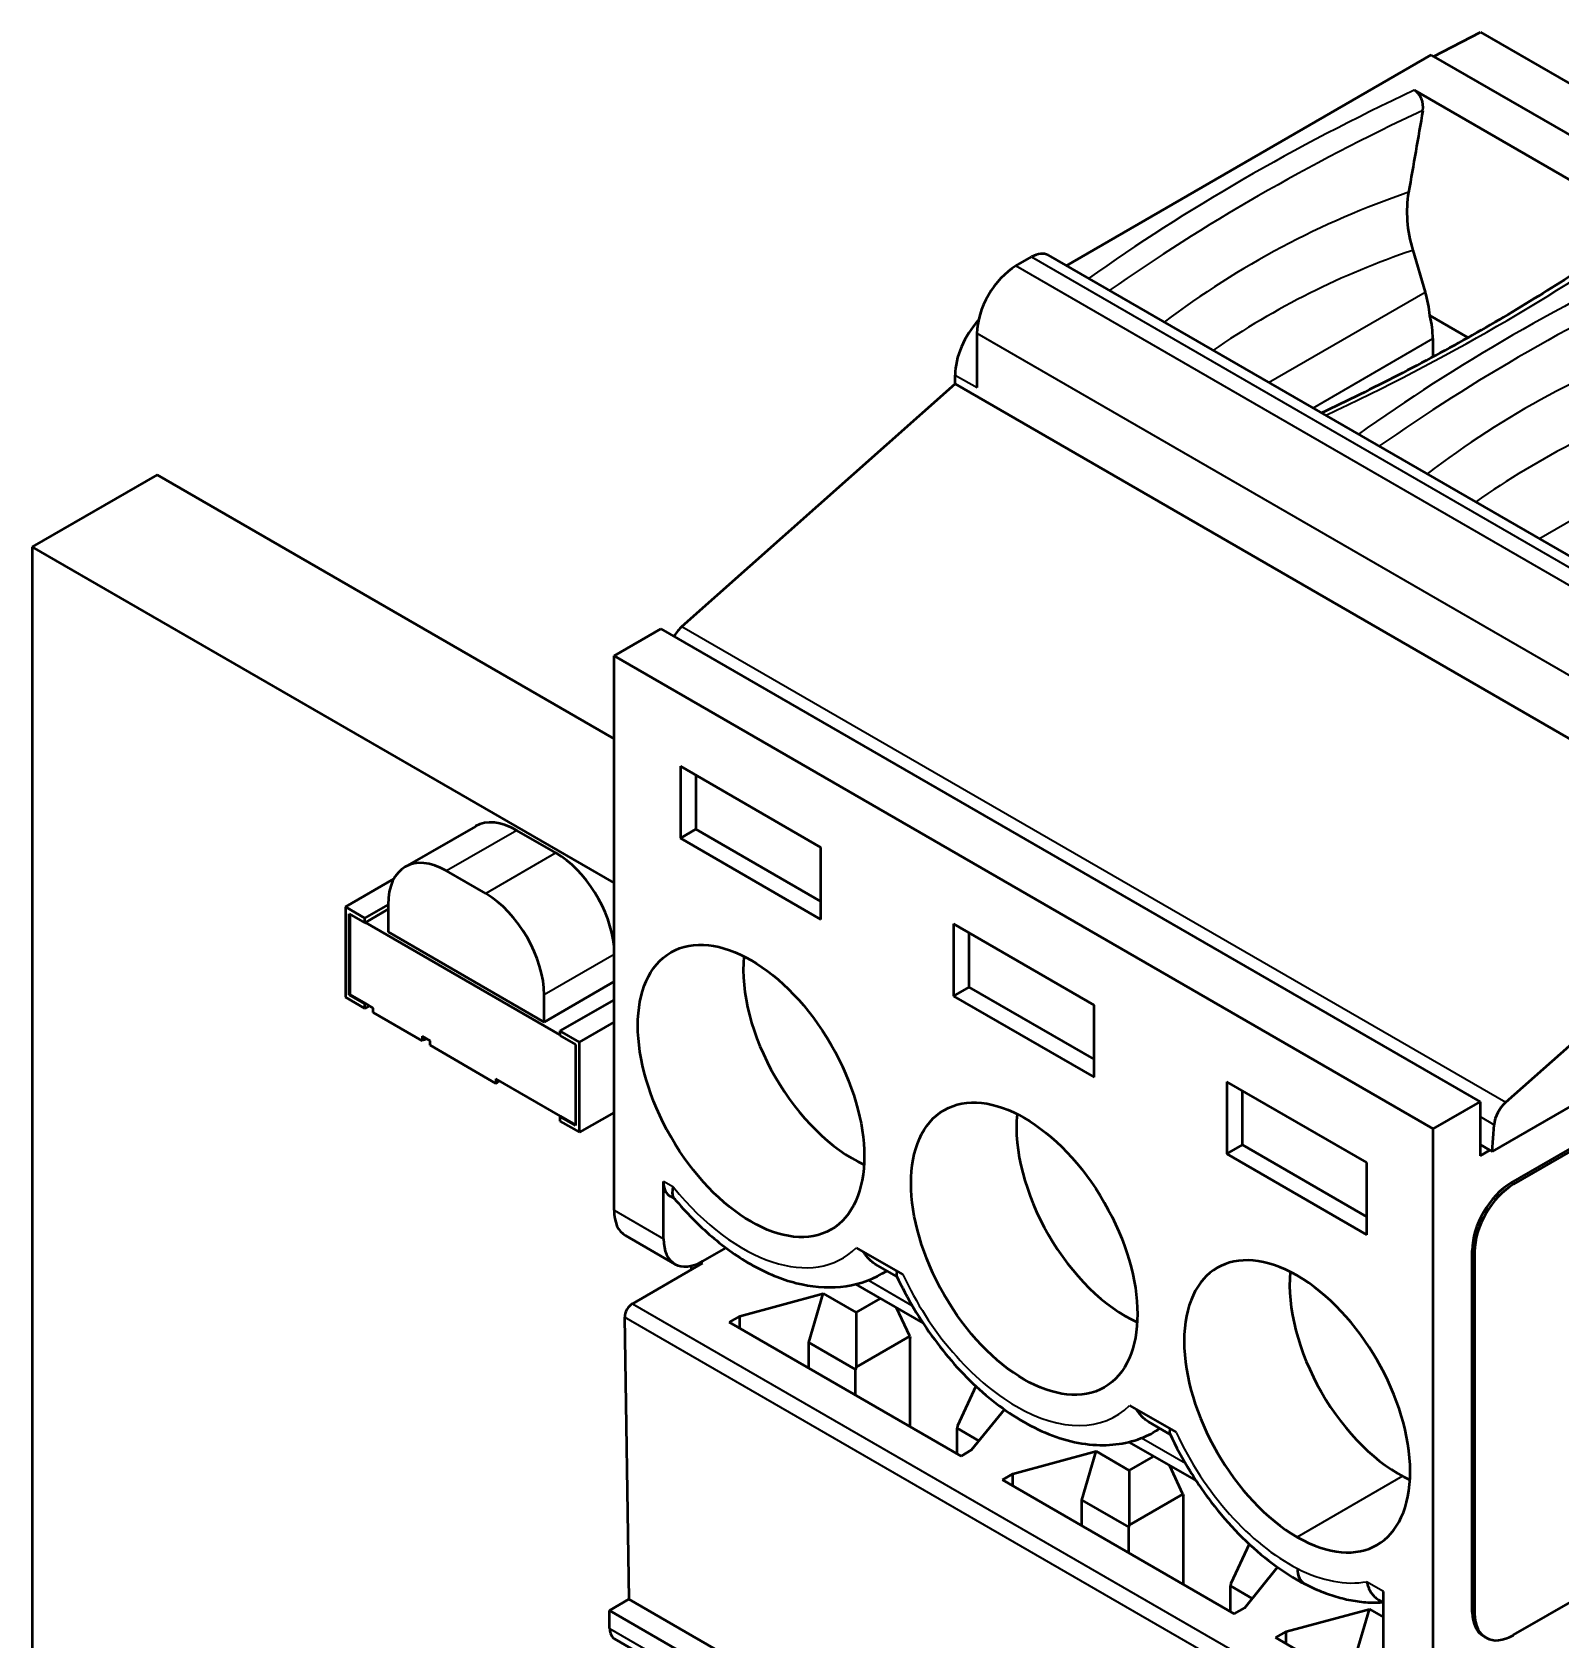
# Model space of a CAD drawing. Header units: millimetres. Extents: x 3137 to 5094, y 789 to 1822.
# Drawn here: x 4102.91 to 4116.76, y 1648.43 to 1662.99 of the extents above; entities that cross this region are included whole.
import ezdxf

# ---------------------------------------------------------------- set-up
doc = ezdxf.new("R2010")
doc.units = ezdxf.units.MM
doc.header["$LTSCALE"] = 1.8
doc.layers.add('외형선(ISO)', color=7, linetype='Continuous', lineweight=50)
doc.layers.add('좁은 외형선(ISO)', color=7, linetype='Continuous', lineweight=35)

msp = doc.modelspace()

# ---------------------------------------------------------------- linework, layer by layer
at = {"layer": '외형선(ISO)'}
for p, q in [((4115.608, 1662.774), (4116.033, 1662.994)), ((4116.033, 1662.994), (4123.454, 1658.709)), ((4112.281, 1660.878), (4115.587, 1662.787)), ((4115.587, 1662.787), (4115.608, 1662.774)), ((4115.608, 1662.774), (4123.029, 1658.49)), ((4115.434, 1662.467), (4117.583, 1661.226)), ((4111.825, 1660.876), (4111.967, 1660.958)), ((4112.117, 1660.973), (4119.206, 1656.88)), ((4115.42, 1661.018), (4115.533, 1660.64)), ((4115.92, 1660.227), (4115.574, 1660.426)), ((4111.472, 1659.774), (4111.472, 1660.264)), ((4115.601, 1660.218), (4115.601, 1660.052)), ((4111.274, 1659.807), (4111.274, 1659.888)), ((4108.798, 1657.611), (4111.274, 1659.807)), ((4118.737, 1655.497), (4111.274, 1659.807)), ((4104.044, 1658.984), (4102.912, 1658.331)), ((4104.044, 1658.984), (4108.184, 1656.594)), ((4108.184, 1655.288), (4102.912, 1658.331)), ((4102.912, 1658.331), (4102.912, 1645.467)), ((4108.184, 1657.345), (4108.608, 1657.59)), ((4108.608, 1657.59), (4116.029, 1653.306)), ((4108.184, 1652.324), (4108.184, 1657.345)), ((4108.184, 1657.345), (4115.605, 1653.061)), ((4108.785, 1656.345), (4108.785, 1655.692)), ((4110.058, 1655.61), (4108.785, 1656.345)), ((4108.926, 1656.263), (4108.926, 1655.774)), ((4106.928, 1655.8), (4106.292, 1655.433)), ((4107.657, 1655.559), (4107.303, 1655.763)), ((4108.785, 1655.692), (4108.926, 1655.774)), ((4108.785, 1655.692), (4110.058, 1654.957)), ((4110.058, 1655.12), (4108.926, 1655.774)), ((4110.058, 1654.957), (4110.058, 1655.61)), ((4107.021, 1655.192), (4106.667, 1655.396)), ((4116.262, 1653.302), (4118.737, 1655.497)), ((4106.188, 1655.324), (4105.75, 1655.07)), ((4105.926, 1654.968), (4106.137, 1655.09)), ((4106.137, 1655.09), (4106.137, 1654.845)), ((4120.147, 1655.169), (4116.14, 1652.855)), ((4105.75, 1655.07), (4105.75, 1654.254)), ((4105.926, 1654.968), (4105.75, 1655.07)), ((4105.785, 1655.009), (4105.926, 1654.927)), ((4105.785, 1654.274), (4105.785, 1655.009)), ((4105.79, 1655.006), (4105.79, 1654.277)), ((4105.926, 1654.927), (4105.926, 1654.968)), ((4105.932, 1654.93), (4106.137, 1655.049)), ((4105.926, 1654.927), (4105.932, 1654.93)), ((4107.694, 1653.913), (4105.932, 1654.93)), ((4106.137, 1654.845), (4107.551, 1654.028)), ((4111.26, 1654.916), (4111.26, 1654.263)), ((4112.532, 1654.181), (4111.26, 1654.916)), ((4111.401, 1654.345), (4111.401, 1654.835)), ((4116.312, 1652.571), (4119.994, 1654.697)), ((4119.915, 1654.627), (4116.333, 1652.559)), ((4108.184, 1654.394), (4107.551, 1654.028)), ((4105.75, 1654.254), (4105.926, 1654.152)), ((4105.79, 1654.277), (4105.785, 1654.274)), ((4105.926, 1654.193), (4105.785, 1654.274)), ((4105.79, 1654.277), (4105.932, 1654.196)), ((4107.551, 1654.028), (4107.551, 1654.273)), ((4108.184, 1654.23), (4107.694, 1653.948)), ((4111.26, 1654.263), (4111.401, 1654.345)), ((4111.26, 1654.263), (4112.532, 1653.528)), ((4112.532, 1653.691), (4111.401, 1654.345)), ((4105.932, 1654.196), (4105.926, 1654.193)), ((4105.926, 1654.152), (4105.926, 1654.193)), ((4105.967, 1654.175), (4105.926, 1654.152)), ((4106.002, 1654.155), (4105.932, 1654.196)), ((4106.002, 1654.114), (4106.002, 1654.155)), ((4106.002, 1654.114), (4106.446, 1653.858)), ((4112.532, 1653.528), (4112.532, 1654.181)), ((4107.694, 1653.948), (4107.694, 1653.907)), ((4107.871, 1653.846), (4107.694, 1653.948)), ((4107.871, 1653.846), (4108.184, 1654.026)), ((4106.517, 1653.858), (4106.446, 1653.899)), ((4106.446, 1653.899), (4106.446, 1653.858)), ((4106.517, 1653.817), (4106.517, 1653.858)), ((4106.517, 1653.817), (4107.114, 1653.472)), ((4107.694, 1653.907), (4107.835, 1653.825)), ((4107.835, 1653.825), (4107.835, 1653.09)), ((4107.871, 1653.029), (4107.871, 1653.846)), ((4107.699, 1653.175), (4107.114, 1653.513)), ((4107.114, 1653.513), (4107.114, 1653.472)), ((4113.735, 1653.487), (4113.735, 1652.834)), ((4115.004, 1652.755), (4113.735, 1653.487)), ((4113.876, 1652.916), (4113.876, 1653.406)), ((4108.184, 1653.21), (4107.871, 1653.029)), ((4115.605, 1653.061), (4116.029, 1653.306)), ((4116.029, 1653.306), (4116.029, 1652.816)), ((4107.694, 1653.172), (4107.699, 1653.175)), ((4107.694, 1653.172), (4107.694, 1653.131)), ((4107.835, 1653.09), (4107.694, 1653.172)), ((4107.694, 1653.131), (4107.871, 1653.029)), ((4107.699, 1653.175), (4107.835, 1653.097)), ((4115.605, 1648.039), (4115.605, 1653.061)), ((4116.14, 1652.855), (4116.157, 1653.098)), ((4113.735, 1652.834), (4113.876, 1652.916)), ((4113.876, 1652.916), (4115.004, 1652.265)), ((4116.029, 1652.919), (4116.118, 1652.867)), ((4113.735, 1652.834), (4115.004, 1652.101)), ((4115.004, 1652.101), (4115.004, 1652.755)), ((4116.029, 1652.816), (4116.118, 1652.867)), ((4116.118, 1652.867), (4116.14, 1652.855)), ((4108.632, 1652.065), (4108.632, 1652.585)), ((4108.694, 1652.447), (4108.737, 1652.423)), ((4108.736, 1651.836), (4108.287, 1652.095)), ((4109.197, 1651.983), (4108.986, 1651.861)), ((4110.378, 1651.984), (4110.8, 1651.74)), ((4115.958, 1648.682), (4115.958, 1651.958)), ((4115.98, 1651.946), (4115.98, 1648.67)), ((4108.986, 1651.844), (4108.35, 1651.477)), ((4108.887, 1651.787), (4108.887, 1651.82)), ((4108.986, 1651.844), (4108.971, 1651.853)), ((4110.747, 1651.722), (4110.55, 1651.836)), ((4110.614, 1651.75), (4110.657, 1651.774)), ((4110.372, 1651.653), (4110.984, 1651.3)), ((4109.322, 1651.364), (4110.077, 1651.569)), ((4109.948, 1651.126), (4110.077, 1651.569)), ((4110.077, 1651.569), (4110.376, 1651.396)), ((4110.376, 1651.396), (4110.597, 1651.523)), ((4108.28, 1651.354), (4108.318, 1648.8)), ((4109.322, 1651.364), (4109.228, 1651.31)), ((4111.328, 1650.097), (4109.228, 1651.31)), ((4109.322, 1651.255), (4109.322, 1651.364)), ((4110.376, 1651.396), (4110.376, 1650.901)), ((4110.863, 1651.182), (4110.744, 1651.438)), ((4110.376, 1650.901), (4110.863, 1651.182)), ((4110.863, 1651.182), (4110.867, 1651.166)), ((4110.867, 1650.363), (4110.867, 1651.166)), ((4109.948, 1650.894), (4109.948, 1651.126)), ((4109.948, 1651.126), (4110.372, 1650.881)), ((4110.376, 1650.901), (4110.372, 1650.881)), ((4110.372, 1650.649), (4110.372, 1650.881)), ((4111.462, 1650.729), (4111.296, 1650.37)), ((4111.422, 1650.152), (4111.72, 1650.518)), ((4112.853, 1650.555), (4113.275, 1650.312)), ((4111.296, 1650.37), (4111.292, 1650.35)), ((4111.292, 1650.118), (4111.292, 1650.35)), ((4111.49, 1650.235), (4111.292, 1650.35)), ((4113.222, 1650.293), (4113.025, 1650.407)), ((4113.089, 1650.321), (4113.132, 1650.345)), ((4111.328, 1650.097), (4111.422, 1650.152)), ((4111.797, 1649.936), (4112.552, 1650.14)), ((4112.423, 1649.697), (4112.552, 1650.14)), ((4112.552, 1650.14), (4112.851, 1649.967)), ((4112.847, 1650.224), (4113.459, 1649.871)), ((4112.851, 1649.967), (4113.072, 1650.094)), ((4113.338, 1649.753), (4113.219, 1650.009)), ((4111.797, 1649.936), (4111.702, 1649.881)), ((4113.803, 1648.668), (4111.702, 1649.881)), ((4111.797, 1649.826), (4111.797, 1649.936)), ((4112.851, 1649.967), (4112.851, 1649.472)), ((4112.423, 1649.697), (4112.847, 1649.452)), ((4112.423, 1649.465), (4112.423, 1649.697)), ((4112.851, 1649.472), (4113.338, 1649.753)), ((4113.338, 1649.753), (4113.342, 1649.738)), ((4113.342, 1648.934), (4113.342, 1649.738)), ((4112.851, 1649.472), (4112.847, 1649.452)), ((4112.847, 1649.22), (4112.847, 1649.452)), ((4113.937, 1649.3), (4113.771, 1648.941)), ((4113.897, 1648.723), (4114.195, 1649.09)), ((4113.771, 1648.941), (4113.767, 1648.921)), ((4113.767, 1648.689), (4113.767, 1648.921)), ((4113.965, 1648.806), (4113.767, 1648.921)), ((4115.154, 1648.3), (4115.154, 1648.871)), ((4116.333, 1648.476), (4116.955, 1648.835)), ((4108.142, 1648.698), (4108.318, 1648.8)), ((4108.144, 1648.534), (4108.142, 1648.698)), ((4108.142, 1648.698), (4116.28, 1644)), ((4108.318, 1648.8), (4116.457, 1644.102)), ((4113.803, 1648.668), (4113.897, 1648.723)), ((4114.272, 1648.507), (4115.027, 1648.711)), ((4114.898, 1648.268), (4115.027, 1648.711)), ((4115.027, 1648.711), (4115.154, 1648.638)), ((4115.108, 1648.796), (4115.154, 1648.77)), ((4115.958, 1648.682), (4115.98, 1648.67)), ((4116.317, 1643.747), (4108.187, 1648.441)), ((4114.272, 1648.507), (4114.177, 1648.452)), ((4116.277, 1647.239), (4114.177, 1648.452)), ((4114.272, 1648.397), (4114.272, 1648.507)), ((4116.083, 1648.451), (4116.062, 1648.464))]:
    msp.add_line(p, q, dxfattribs=at)
for centre, major_axis, ratio, start_param, end_param in [((4115.412, 1662.343), (-0.043, 0.134), 0.690585, 4.06364, 5.634101), ((4128.128, 1644.948), (13.174, 90.158), 0.166903, 1.40174, 1.410117), ((4116.018, 1661.164), (0.295, -0.85), 0.683283, 4.030629, 4.648215), ((4111.967, 1660.713), (0.15, 0.26), 0.57735, 0, 0.785398), ((4111.825, 1660.468), (-0.25, -0.433), 0.57735, 3.926991, 5.497787), ((4115.038, 1660.505), (-0.231, 0.723), 0.675873, 4.393491, 4.683584), ((4111.627, 1660.092), (0.25, 0.433), 0.57735, 1.198175, 2.356194), ((4115.071, 1660.524), (0.375, -0.65), 0.57735, 0.785398, 1.10617), ((4108.835, 1657.475), (-0.1, -0.173), 0.57735, 4.18879, 4.778097), ((4107.303, 1655.151), (-0.375, 0.65), 0.57735, 5.497787, 6.283185), ((4106.667, 1654.784), (-0.375, 0.65), 0.57735, 5.497787, 7.068583), ((4107.657, 1654.947), (-0.375, 0.65), 0.57735, 4.042525, 5.497787), ((4107.021, 1654.579), (-0.375, 0.65), 0.57735, 3.926991, 5.497787), ((4110.344, 1653.934), (0.7, -1.212), 0.57735, 3.821315, 5.603), ((4106.78, 1653.624), (-0.525, 0), 0.57735, 5.30614, 5.402404), ((4106.78, 1653.624), (-0.425, 0), 0.57735, 2.474115, 2.593716), ((4112.819, 1652.505), (0.7, -1.212), 0.57735, 3.821315, 5.603), ((4116.298, 1653.165), (-0.1, -0.173), 0.57735, 4.18879, 5.410521), ((4108.844, 1652.707), (-0.15, -0.26), 0.57735, 5.497787, 6.283185), ((4116.312, 1652.163), (-0.25, -0.433), 0.57735, 3.926991, 5.497787), ((4116.333, 1652.15), (-0.25, -0.433), 0.57735, 3.926991, 5.497787), ((4108.537, 1652.528), (-0.25, -0.433), 0.57735, 5.497787, 6.283185), ((4108.986, 1652.269), (-0.25, -0.433), 0.57735, 5.497787, 7.068583), ((4114.374, 1650.546), (-0.725, 1.256), 0.57735, 5.499511, 8.637656), ((4115.294, 1651.076), (0.7, -1.212), 0.57735, 3.821315, 5.599385), ((4114.371, 1650.548), (0.725, -1.256), 0.57735, 5.499511, 8.637656), ((4108.351, 1651.395), (-0.0487, -0.0874), 0.587337, 3.917954, 5.488751), ((4114.587, 1649.201), (-0.15, -0.26), 0.577133, 5.496593, 6.346639), ((4116.312, 1648.897), (-0.25, -0.433), 0.57735, 5.523799, 6.283185), ((4108.286, 1648.615), (-0.097, -0.175), 0.587337, 5.488751, 6.274149), ((4116.333, 1648.884), (-0.25, -0.433), 0.57735, 5.523799, 7.068583)]:
    msp.add_ellipse(centre, major_axis=major_axis, ratio=ratio, start_param=start_param, end_param=end_param, dxfattribs=at)
for centre in [(4109.425, 1653.404), (4111.9, 1651.975)]:
    msp.add_ellipse(centre, major_axis=(-0.725, 1.256), ratio=0.57735, dxfattribs=at)
for points, knots in [([(4117.503, 1661.227), (4117.31, 1661.09), (4117.112, 1660.955), (4116.705, 1660.692), (4116.496, 1660.563), (4116.069, 1660.31), (4115.85, 1660.186), (4115.403, 1659.945), (4115.174, 1659.827), (4114.825, 1659.656), (4114.708, 1659.6), (4114.59, 1659.544)], [3.0380597, 3.0380597, 3.0380597, 3.0380597, 3.0839743, 3.0839743, 3.1298889, 3.1298889, 3.1758036, 3.1758036, 3.2217182, 3.2217182, 3.2445003, 3.2445003, 3.2445003, 3.2445003]), ([(4108.73, 1652.43), (4108.729, 1652.432), (4108.727, 1652.434), (4108.726, 1652.436), (4108.724, 1652.44), (4108.722, 1652.444), (4108.72, 1652.448), (4108.718, 1652.452), (4108.717, 1652.457), (4108.716, 1652.462), (4108.715, 1652.467), (4108.715, 1652.472), (4108.714, 1652.477), (4108.714, 1652.483), (4108.714, 1652.488), (4108.715, 1652.494), (4108.715, 1652.5), (4108.716, 1652.507), (4108.717, 1652.513), (4108.718, 1652.52), (4108.72, 1652.526), (4108.721, 1652.533)], [0.282554, 0.282554, 0.282554, 0.282554, 0.2993637, 0.2993637, 0.2993637, 0.3291936, 0.3291936, 0.3291936, 0.3590076, 0.3590076, 0.3590076, 0.3889136, 0.3889136, 0.3889136, 0.4189471, 0.4189471, 0.4189471, 0.4489733, 0.4489733, 0.4489733, 0.4788553, 0.4788553, 0.4788553, 0.4788553]), ([(4108.73, 1652.43), (4108.836, 1652.304), (4108.949, 1652.188), (4109.188, 1651.983), (4109.313, 1651.895), (4109.569, 1651.752), (4109.701, 1651.698), (4109.968, 1651.63), (4110.104, 1651.617), (4110.369, 1651.643), (4110.499, 1651.683), (4110.614, 1651.75)], [1.076929, 1.076929, 1.076929, 1.076929, 1.332782, 1.332782, 1.588635, 1.588635, 1.844488, 1.844488, 2.100341, 2.100341, 2.356194, 2.356194, 2.356194, 2.356194]), ([(4110.55, 1651.836), (4110.55, 1651.836), (4110.55, 1651.836), (4110.55, 1651.836), (4110.543, 1651.84), (4110.537, 1651.844), (4110.531, 1651.848), (4110.525, 1651.852), (4110.519, 1651.857), (4110.513, 1651.862), (4110.508, 1651.867), (4110.502, 1651.872), (4110.497, 1651.878), (4110.486, 1651.888), (4110.475, 1651.9), (4110.466, 1651.913), (4110.461, 1651.92), (4110.456, 1651.926), (4110.452, 1651.933), (4110.449, 1651.938), (4110.447, 1651.942), (4110.444, 1651.946)], [0.2407241, 0.2407241, 0.2407241, 0.2407241, 0.2407597, 0.2407597, 0.2407597, 0.2675408, 0.2675408, 0.2675408, 0.2942374, 0.2942374, 0.2942374, 0.3208869, 0.3208869, 0.3208869, 0.3741831, 0.3741831, 0.3741831, 0.400827, 0.400827, 0.400827, 0.4169882, 0.4169882, 0.4169882, 0.4169882]), ([(4110.748, 1651.771), (4110.747, 1651.769), (4110.746, 1651.766), (4110.745, 1651.764), (4110.744, 1651.76), (4110.743, 1651.757), (4110.742, 1651.754), (4110.741, 1651.747), (4110.741, 1651.741), (4110.742, 1651.736), (4110.742, 1651.733), (4110.743, 1651.731), (4110.744, 1651.729), (4110.744, 1651.729), (4110.744, 1651.729), (4110.744, 1651.729)], [0.0105272, 0.0105272, 0.0105272, 0.0105272, 0.0266884, 0.0266884, 0.0266884, 0.0533323, 0.0533323, 0.0533323, 0.1066284, 0.1066284, 0.1066284, 0.133278, 0.133278, 0.133278, 0.1339087, 0.1339087, 0.1339087, 0.1339087]), ([(4110.744, 1651.729), (4110.838, 1651.527), (4110.954, 1651.333), (4111.217, 1650.976), (4111.364, 1650.813), (4111.681, 1650.536), (4111.85, 1650.421), (4112.198, 1650.256), (4112.377, 1650.206), (4112.712, 1650.19), (4112.868, 1650.216), (4113.036, 1650.292), (4113.063, 1650.306), (4113.089, 1650.321)], [0.637054, 0.637054, 0.637054, 0.637054, 0.977006, 0.977006, 1.317214, 1.317214, 1.660915, 1.660915, 2.001281, 2.001281, 2.298494, 2.298494, 2.356194, 2.356194, 2.356194, 2.356194]), ([(4113.025, 1650.407), (4113.025, 1650.407), (4113.025, 1650.407), (4113.025, 1650.407), (4113.018, 1650.411), (4113.012, 1650.415), (4113.006, 1650.419), (4113, 1650.424), (4112.994, 1650.428), (4112.988, 1650.433), (4112.983, 1650.438), (4112.977, 1650.443), (4112.971, 1650.449), (4112.961, 1650.46), (4112.95, 1650.472), (4112.941, 1650.484), (4112.936, 1650.491), (4112.931, 1650.498), (4112.927, 1650.504), (4112.924, 1650.509), (4112.922, 1650.513), (4112.919, 1650.517)], [0.2407241, 0.2407241, 0.2407241, 0.2407241, 0.2407597, 0.2407597, 0.2407597, 0.2675408, 0.2675408, 0.2675408, 0.2942374, 0.2942374, 0.2942374, 0.3208869, 0.3208869, 0.3208869, 0.3741831, 0.3741831, 0.3741831, 0.400827, 0.400827, 0.400827, 0.4169882, 0.4169882, 0.4169882, 0.4169882]), ([(4113.222, 1650.342), (4113.222, 1650.34), (4113.221, 1650.337), (4113.22, 1650.335), (4113.219, 1650.332), (4113.218, 1650.328), (4113.217, 1650.325), (4113.216, 1650.318), (4113.216, 1650.312), (4113.217, 1650.307), (4113.217, 1650.304), (4113.218, 1650.302), (4113.219, 1650.3), (4113.219, 1650.3), (4113.219, 1650.3), (4113.219, 1650.3)], [0.0105272, 0.0105272, 0.0105272, 0.0105272, 0.0266884, 0.0266884, 0.0266884, 0.0533323, 0.0533323, 0.0533323, 0.1066284, 0.1066284, 0.1066284, 0.133278, 0.133278, 0.133278, 0.1339087, 0.1339087, 0.1339087, 0.1339087]), ([(4113.219, 1650.3), (4113.274, 1650.183), (4113.335, 1650.069), (4113.471, 1649.848), (4113.545, 1649.742), (4113.703, 1649.541), (4113.787, 1649.447), (4113.963, 1649.273), (4114.055, 1649.194), (4114.244, 1649.052), (4114.341, 1648.99), (4114.441, 1648.939)], [0.6370543, 0.6370543, 0.6370543, 0.6370543, 0.8340178, 0.8340178, 1.0309813, 1.0309813, 1.2279449, 1.2279449, 1.4249084, 1.4249084, 1.6218719, 1.6218719, 1.6218719, 1.6218719]), ([(4114.374, 1649.079), (4114.375, 1649.048), (4114.381, 1649.016), (4114.401, 1648.972), (4114.418, 1648.952), (4114.438, 1648.94), (4114.439, 1648.94), (4114.441, 1648.939)], [0.13343006, 0.13343006, 0.13343006, 0.13343006, 0.14454754, 0.14454754, 0.1556678, 0.1556678, 0.15649624, 0.15649624, 0.15649624, 0.15649624]), ([(4114.441, 1648.939), (4114.49, 1648.913), (4114.54, 1648.89), (4114.641, 1648.85), (4114.692, 1648.833), (4114.794, 1648.804), (4114.845, 1648.792), (4114.948, 1648.776), (4114.999, 1648.771), (4115.084, 1648.769), (4115.117, 1648.769), (4115.151, 1648.772)], [1.6243458, 1.6243458, 1.6243458, 1.6243458, 1.7222782, 1.7222782, 1.8202105, 1.8202105, 1.9181428, 1.9181428, 2.0160752, 2.0160752, 2.0797706, 2.0797706, 2.0797706, 2.0797706]), ([(4115.002, 1648.959), (4115.004, 1648.95), (4115.006, 1648.941), (4115.009, 1648.933), (4115.011, 1648.924), (4115.014, 1648.916), (4115.018, 1648.908), (4115.021, 1648.899), (4115.025, 1648.891), (4115.028, 1648.884), (4115.032, 1648.876), (4115.037, 1648.869), (4115.041, 1648.862), (4115.045, 1648.855), (4115.05, 1648.849), (4115.055, 1648.843), (4115.06, 1648.836), (4115.065, 1648.831), (4115.07, 1648.825), (4115.076, 1648.82), (4115.081, 1648.815), (4115.087, 1648.81), (4115.093, 1648.806), (4115.099, 1648.801), (4115.105, 1648.798), (4115.106, 1648.797), (4115.107, 1648.797), (4115.108, 1648.796)], [0, 0, 0, 0, 0.0300192, 0.0300192, 0.0300192, 0.0601847, 0.0601847, 0.0601847, 0.0903616, 0.0903616, 0.0903616, 0.1204176, 0.1204176, 0.1204176, 0.1503652, 0.1503652, 0.1503652, 0.1803345, 0.1803345, 0.1803345, 0.210278, 0.210278, 0.210278, 0.240248, 0.240248, 0.240248, 0.2437564, 0.2437564, 0.2437564, 0.2437564])]:
    msp.add_open_spline(points, degree=3, knots=knots, dxfattribs=at)
at = {"layer": '좁은 외형선(ISO)'}
for p, q in [((4111.967, 1660.958), (4119.056, 1656.865)), ((4118.914, 1656.783), (4111.825, 1660.876)), ((4114.113, 1659.82), (4115.533, 1660.64)), ((4118.561, 1656.171), (4111.472, 1660.264)), ((4114.513, 1659.589), (4115.601, 1660.218)), ((4111.274, 1659.888), (4111.472, 1659.774)), ((4116.563, 1658.406), (4118.013, 1659.243)), ((4108.798, 1657.611), (4116.262, 1653.302)), ((4107.303, 1655.763), (4106.667, 1655.396)), ((4107.657, 1655.559), (4107.021, 1655.192)), ((4108.184, 1654.639), (4107.551, 1654.273)), ((4116.029, 1653.172), (4116.157, 1653.098)), ((4108.721, 1652.533), (4108.632, 1652.585)), ((4116.333, 1652.559), (4116.312, 1652.571)), ((4108.184, 1652.324), (4108.632, 1652.065)), ((4115.98, 1651.946), (4115.958, 1651.958)), ((4110.886, 1651.458), (4110.486, 1651.689)), ((4108.35, 1651.477), (4116.567, 1646.733)), ((4116.495, 1646.611), (4108.28, 1651.354)), ((4113.361, 1650.029), (4112.961, 1650.26)), ((4115.327, 1649.914), (4114.373, 1649.363)), ((4115.154, 1648.871), (4115.002, 1648.959)), ((4108.144, 1648.534), (4116.278, 1643.838))]:
    msp.add_line(p, q, dxfattribs=at)
for centre, major_axis, ratio, start_param, end_param in [((4128.128, 1653.44), (20.14, 0), 0.57735, 2.252733, 2.460442), ((4128.128, 1653.326), (20, 0), 0.57735, 2.253414, 2.454138), ((4128.197, 1630.324), (-13.396, 30.995), 0.482311, 6.244978, 6.398784), ((4101.947, 1668.555), (-20.14, 0), 0.57735, 2.251947, 2.459656), ((4130.571, 1652.029), (-20.14, 0), 0.57735, 5.394326, 5.602034), ((4127.601, 1630.367), (-12.646, 30.476), 0.469405, 6.251128, 6.381726), ((4130.571, 1651.915), (-20, 0), 0.57735, 5.395006, 5.59573), ((4130.626, 1629.026), (-13.382, 30.964), 0.482557, 6.243996, 6.403455), ((4130.054, 1629.016), (-12.656, 30.498), 0.469233, 6.250103, 6.386622), ((4109.352, 1653.446), (0.9, -1.559), 0.57735, 4.979518, 6.435901), ((4109.564, 1653.568), (1.05, -1.819), 0.57735, 0, 0.040059), ((4111.827, 1652.017), (0.9, -1.559), 0.57735, 4.559673, 6.435901), ((4112.039, 1652.139), (1.05, -1.819), 0.57735, 0, 0.040059), ((4114.302, 1650.588), (0.9, -1.559), 0.57735, 4.559673, 5.555053), ((4114.298, 1650.59), (0.9, -1.559), 0.57735, 5.557826, 6.083473)]:
    msp.add_ellipse(centre, major_axis=major_axis, ratio=ratio, start_param=start_param, end_param=end_param, dxfattribs=at)

doc.saveas('drawing.dxf')
